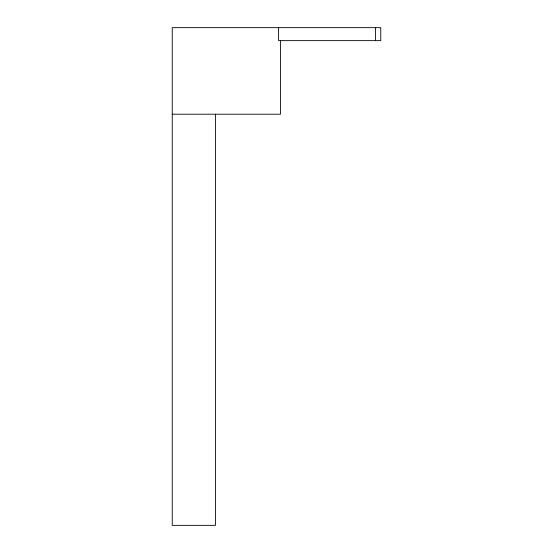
<?xml version="1.0" encoding="UTF-8"?>
<svg xmlns="http://www.w3.org/2000/svg" width="553" height="553" viewBox="0 0 553 553"><rect width="100%" height="100%" fill="white"/><g stroke="black" fill="none" stroke-linecap="round" stroke-linejoin="round"><path stroke-width="0.83" d="M278.601 27.65L278.601 40.632L380.754 40.632L380.754 27.65L172.246 27.65L172.246 525.35L215.525 525.35L215.525 114.208M172.363 114.208L280.44 114.208L280.44 40.632M375.494 27.65L375.494 40.632"/></g></svg>
